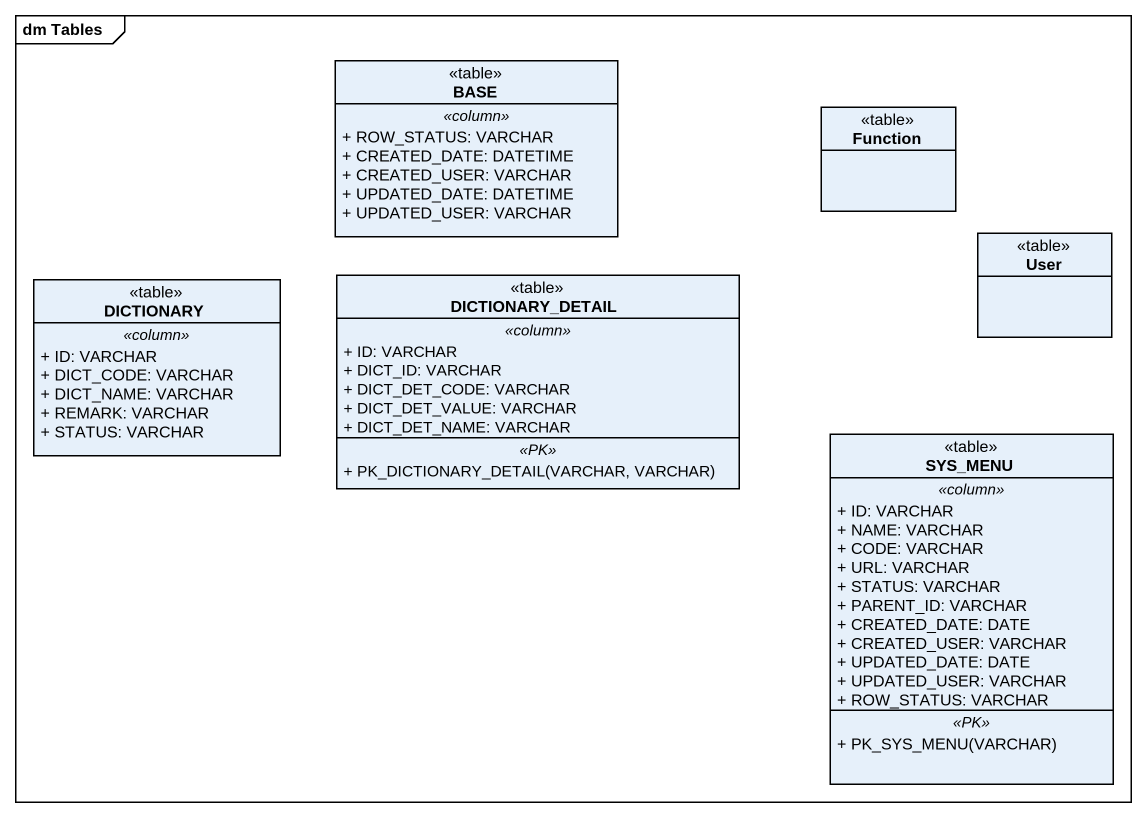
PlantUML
@startuml
mainframe dm Tables
hide circle
hide empty members
skinparam classAttributeIconSize 0
class BASE <<table>> {
  .. <<column>> ..
  + ROW_STATUS: VARCHAR
  + CREATED_DATE: DATETIME
  + CREATED_USER: VARCHAR
  + UPDATED_DATE: DATETIME
  + UPDATED_USER: VARCHAR
}
class Function <<table>>
class DICTIONARY <<table>> {
  .. <<column>> ..
  + ID: VARCHAR
  + DICT_CODE: VARCHAR
  + DICT_NAME: VARCHAR
  + REMARK: VARCHAR
  + STATUS: VARCHAR
}
class DICTIONARY_DETAIL <<table>> {
  .. <<column>> ..
  + ID: VARCHAR
  + DICT_ID: VARCHAR
  + DICT_DET_CODE: VARCHAR
  + DICT_DET_VALUE: VARCHAR
  + DICT_DET_NAME: VARCHAR
  .. <<PK>> ..
  + PK_DICTIONARY_DETAIL(VARCHAR, VARCHAR)
}
class User <<table>>
class SYS_MENU <<table>> {
  .. <<column>> ..
  + ID: VARCHAR
  + NAME: VARCHAR
  + CODE: VARCHAR
  + URL: VARCHAR
  + STATUS: VARCHAR
  + PARENT_ID: VARCHAR
  + CREATED_DATE: DATE
  + CREATED_USER: VARCHAR
  + UPDATED_DATE: DATE
  + UPDATED_USER: VARCHAR
  + ROW_STATUS: VARCHAR
  .. <<PK>> ..
  + PK_SYS_MENU(VARCHAR)
}
@enduml
